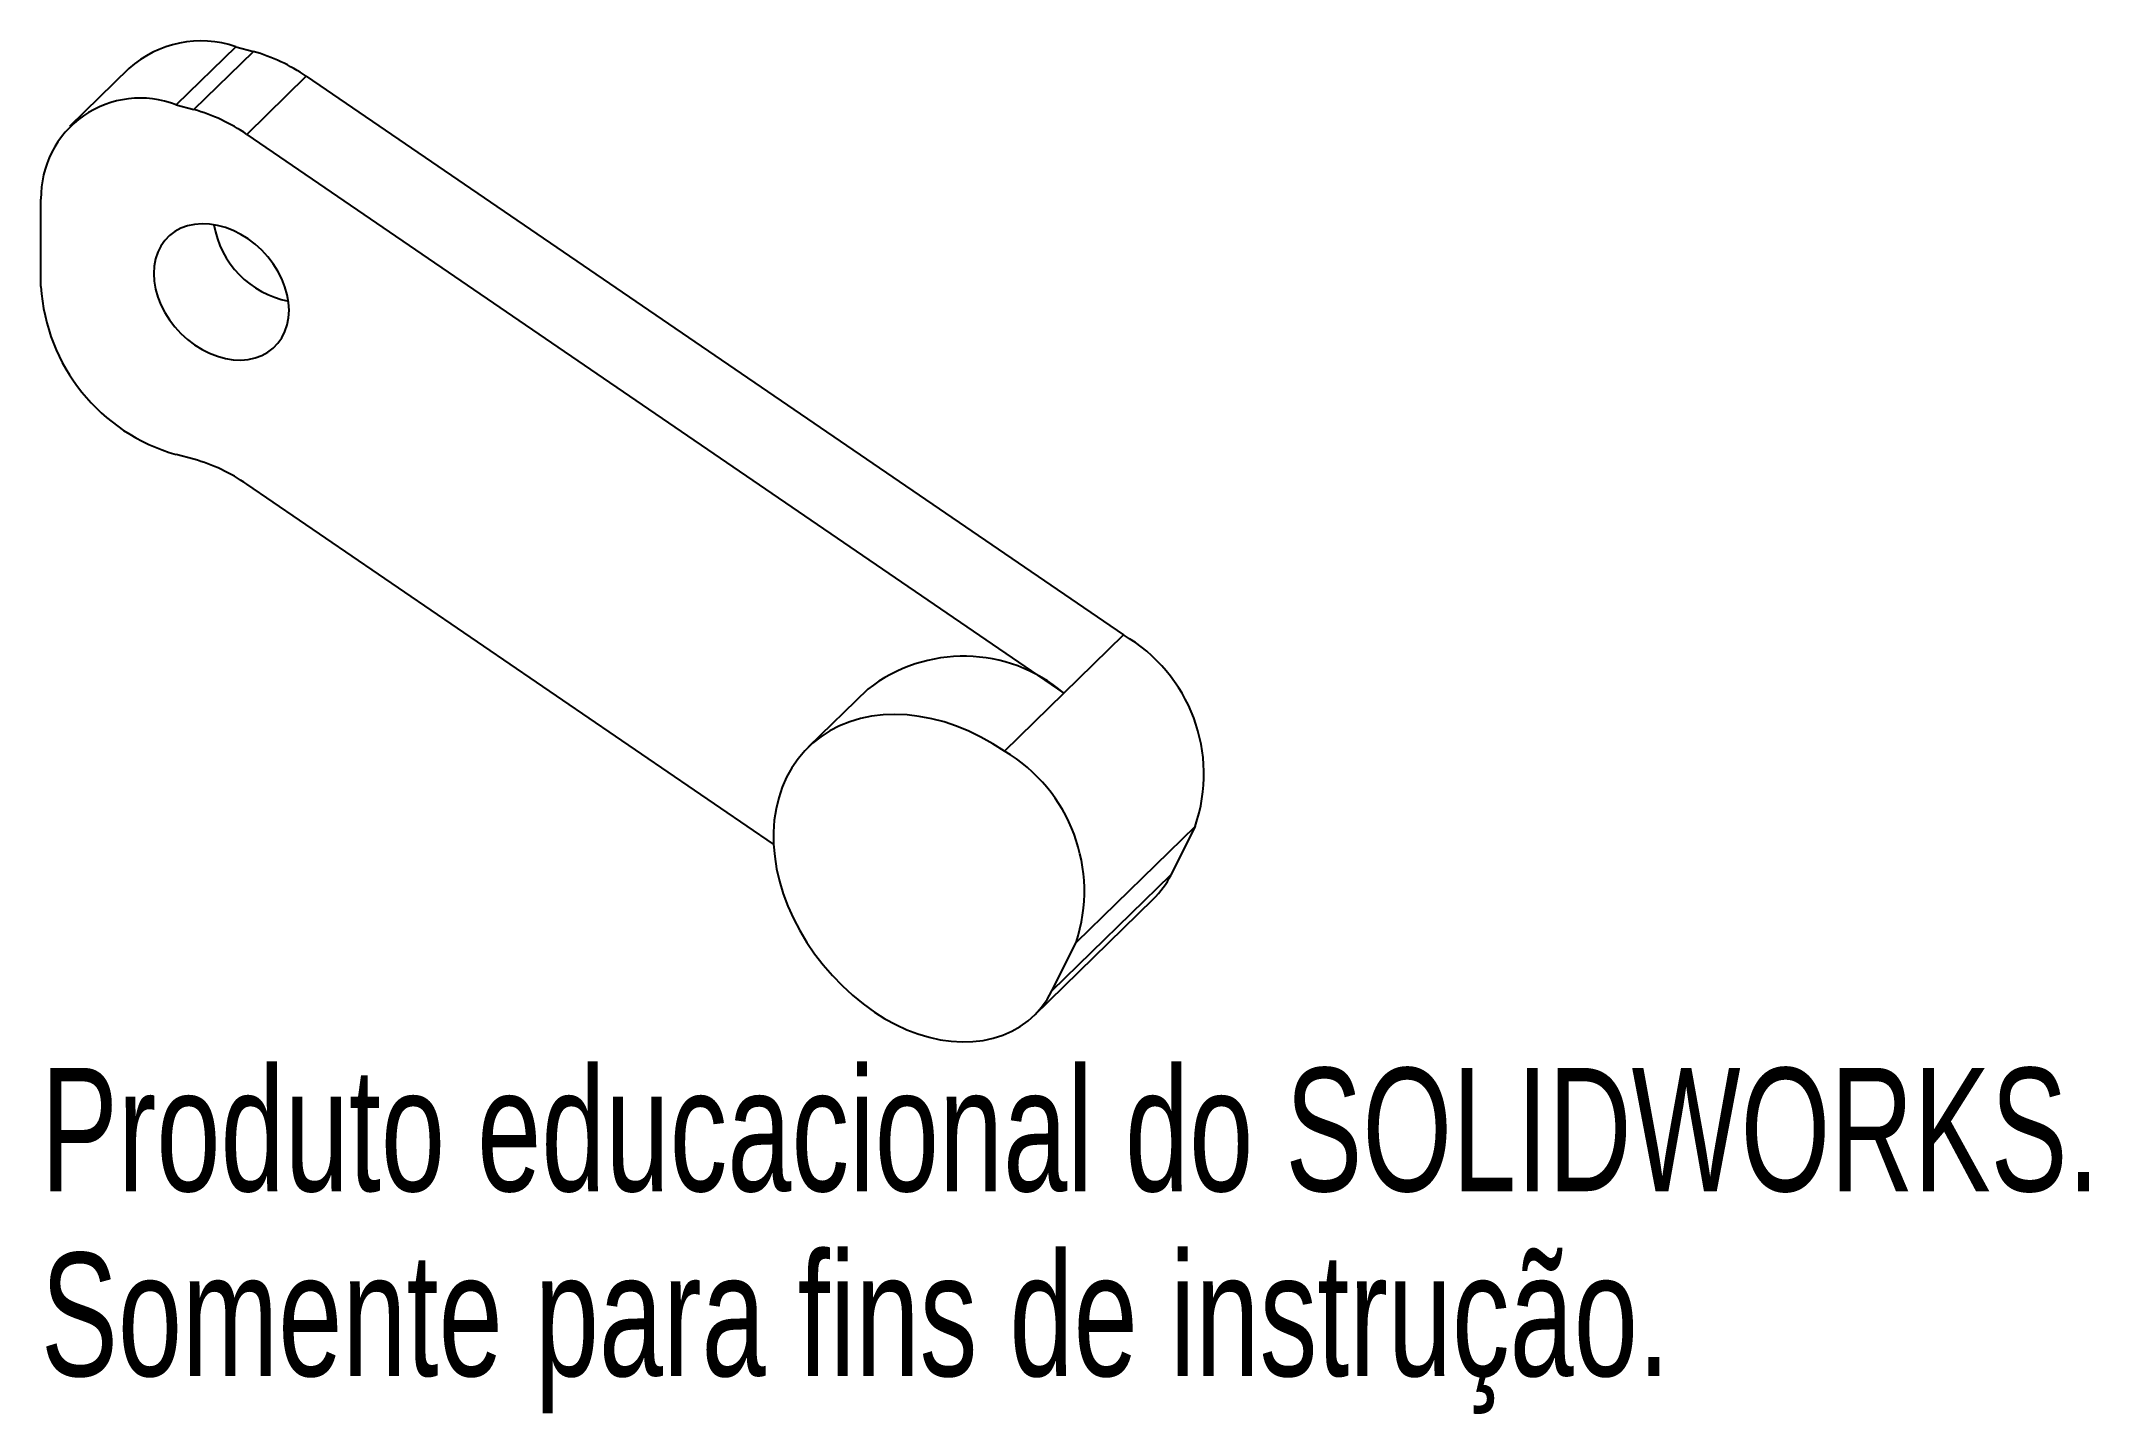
# Paper-space layout '_Trimétrica' of a CAD drawing. Header units: millimetres. Extents: x -9.4 to 70.9, y -46.3 to 7.6.
import ezdxf

# ---------------------------------------------------------------- set-up
doc = ezdxf.new("R2010")
doc.units = ezdxf.units.MM
doc.styles.add('SLDTEXTSTYLE0', font='TXT', dxfattribs={"width": 0.7})

psp = doc.layouts.new('_Trimétrica')

# ---------------------------------------------------------------- linework, layer by layer
at = {"color": 7, "linetype": 'Continuous', "lineweight": 25}
for p, q in [((-1.769, 7.338), (-4.102, 5.061)), ((-1.769, 7.338), (-1.081, 7.151)), ((-5.96, 6.489), (-8.293, 4.211)), ((-3.414, 4.874), (-1.081, 7.151)), ((0.995, 6.177), (-1.339, 3.9)), ((0.995, 6.177), (33.04, -15.732)), ((-4.102, 5.061), (-3.414, 4.874)), ((-1.339, 3.9), (30.706, -18.009)), ((-9.409, -2.069), (-9.409, 1.36)), ((-3.414, -8.841), (-4.102, -8.654)), ((19.322, -23.94), (-1.339, -9.815)), ((28.373, -20.287), (33.04, -15.732)), ((23.017, -17.856), (20.683, -20.134)), ((35.848, -23.24), (31.181, -27.795)), ((35.848, -23.24), (34.905, -25.133)), ((30.238, -29.688), (34.905, -25.133)), ((29.546, -30.643), (34.212, -26.088)), ((30.238, -29.688), (31.181, -27.795))]:
    psp.add_line(p, q, dxfattribs=at)
at = {"color": 7, "linetype": 'Continuous', "lineweight": 25, "flags": 128}
for points in [[(0.32, -2.999), (0.302, -2.695), (0.248, -2.386), (0.16, -2.076), (0.038, -1.768), (-0.117, -1.467), (-0.301, -1.177), (-0.513, -0.902), (-0.749, -0.645), (-1.007, -0.411), (-1.283, -0.202), (-1.573, -0.021), (-1.873, 0.13), (-2.179, 0.248), (-2.488, 0.332), (-2.794, 0.38), (-3.094, 0.393), (-3.384, 0.369), (-3.66, 0.31), (-3.918, 0.216), (-4.154, 0.088), (-4.366, -0.072), (-4.55, -0.262), (-4.705, -0.479), (-4.827, -0.72), (-4.915, -0.983), (-4.969, -1.263), (-4.987, -1.556), (-4.969, -1.86), (-4.915, -2.169), (-4.827, -2.479), (-4.705, -2.787), (-4.55, -3.088), (-4.366, -3.378), (-4.154, -3.653), (-3.918, -3.91), (-3.66, -4.144), (-3.384, -4.353), (-3.094, -4.534), (-2.794, -4.685), (-2.488, -4.803), (-2.179, -4.887), (-1.873, -4.935), (-1.573, -4.948), (-1.283, -4.924), (-1.007, -4.865), (-0.749, -4.771), (-0.513, -4.643), (-0.301, -4.483), (-0.117, -4.293), (0.038, -4.076), (0.16, -3.835), (0.248, -3.572), (0.302, -3.292), (0.32, -2.999)], [(28.373, -20.287), (27.918, -19.995), (27.451, -19.733), (26.976, -19.503), (26.493, -19.306), (26.007, -19.143), (25.521, -19.016), (25.035, -18.923), (24.555, -18.868), (24.081, -18.848), (23.617, -18.866), (23.165, -18.919), (22.729, -19.01), (22.309, -19.135), (21.91, -19.296), (21.532, -19.491), (21.178, -19.72), (20.85, -19.979), (20.55, -20.27), (20.28, -20.589), (20.04, -20.935), (19.833, -21.305), (19.66, -21.699), (19.52, -22.114), (19.417, -22.547), (19.349, -22.995), (19.317, -23.458), (19.322, -23.931), (19.363, -24.412), (19.44, -24.899), (19.553, -25.389), (19.701, -25.879), (19.883, -26.366), (20.098, -26.848), (20.346, -27.322), (20.624, -27.785), (20.931, -28.234), (21.266, -28.668), (21.626, -29.084), (22.009, -29.479), (22.414, -29.851), (22.838, -30.198), (23.279, -30.519)], [(23.279, -30.519), (23.689, -30.78), (24.111, -31.011), (24.541, -31.211), (24.977, -31.377), (25.416, -31.509), (25.854, -31.605), (26.288, -31.666), (26.716, -31.69), (27.135, -31.678), (27.542, -31.63), (27.934, -31.545), (28.308, -31.425), (28.662, -31.27), (28.993, -31.082), (29.3, -30.861), (29.579, -30.61), (29.83, -30.329), (30.05, -30.021), (30.238, -29.688)]]:
    psp.add_lwpolyline(points, dxfattribs=at)
at = {"color": 7, "linetype": 'Continuous', "lineweight": 25}
for centre, radius, start, end in [((-3.135, 3.312), 4.251, 71.26057, 131.64946), ((-2.94, 0.49), 6.915, 55.32249, 74.40683), ((-5.512, 1.426), 3.898, 68.80545, 180.9791), ((-5.273, -1.787), 6.915, 55.32249, 74.40683), ((0.991, 0.967), 3.67, 189.55695, 259.05312), ((-2.13, -1.634), 7.292, 183.41936, 254.30601), ((-5.273, -15.502), 6.915, 55.32249, 74.40683), ((29.901, -21.185), 6.292, 340.93602, 60.07723), ((26.768, -22.66), 6.095, 49.73981, 127.98155), ((25.133, -25.777), 6.375, 341.55331, 59.45994), ((31.755, -23.576), 3.514, 314.37051, 333.69758)]:
    psp.add_arc(centre, radius, start, end, dxfattribs=at)

# ---------------------------------------------------------------- texts
at = {"color": 7, "linetype": 'Continuous', "char_height": 4.83362, "attachment_point": 1, "style": 'SLDTEXTSTYLE0'}
for s, insert in [('Produto educacional do SOLIDWORKS.', (-9.409, -32.71)), ('Somente para fins de instrução.', (-9.409, -39.96))]:
    psp.add_mtext(s, dxfattribs=dict(at, insert=insert))

doc.saveas('drawing.dxf')
